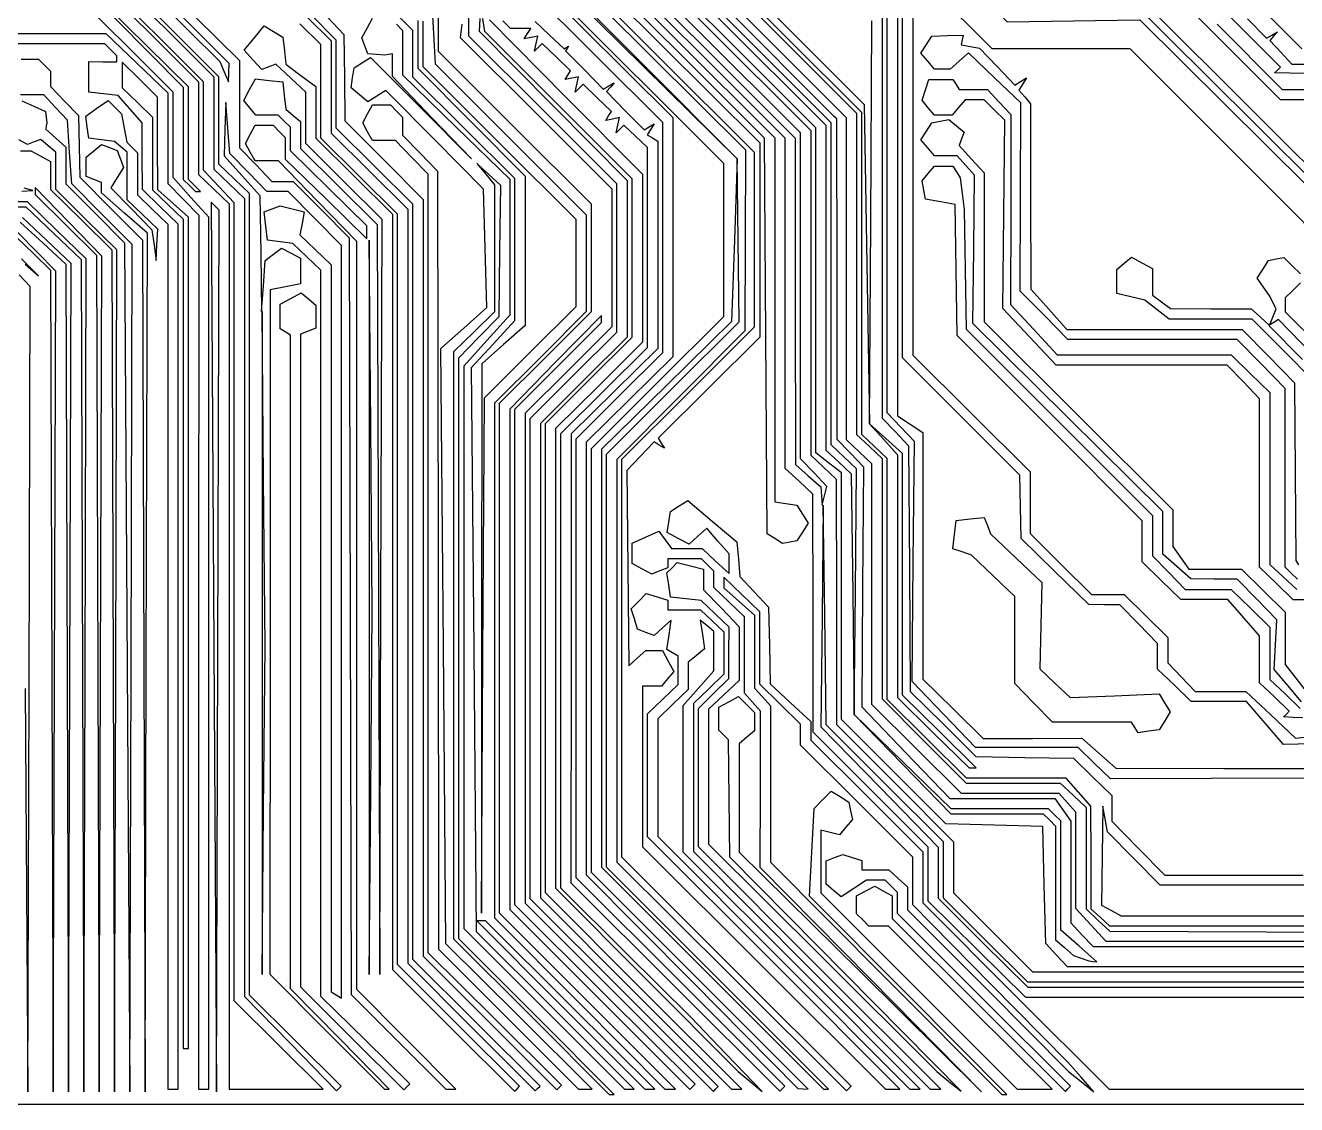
# Model space of a CAD drawing. Extents: x 13 to 278, y 25 to 201.
# Drawn here: x 144.7 to 210.7, y 24.6 to 80.6 of the extents above; entities that cross this region are included whole.
import ezdxf

# ---------------------------------------------------------------- set-up
doc = ezdxf.new("R2010")
doc.units = 0
doc.layers.add('Layer_1', color=7, linetype='CONTINUOUS')

msp = doc.modelspace()

# ---------------------------------------------------------------- linework, layer by layer
at = {"layer": 'Layer_1', "color": 7}
for points in [[(12.949534, 112.88561), (12.949534, 201.124155), (145.2412, 201.124155), (277.53287, 201.124155), (277.53287, 112.88561), (277.53287, 24.64707), (145.2412, 24.64707), (12.949534, 24.64707)], [(153.4962, 72.32498), (153.1787, 72.64248), (153.1787, 75.03944), (153.1787, 77.4364), (147.82089, 82.72559), (142.46307, 88.01477), (147.6886, 82.72069), (152.91412, 77.4266), (152.91412, 75.03454), (152.91412, 72.64248), (153.23162, 72.32498), (153.54912, 72.00748), (153.68141, 72.00748), (153.8137, 72.00748)], [(153.1787, 49.11898), (153.1787, 70.68048), (152.38495, 71.38772), (151.5912, 72.09495), (151.5832, 74.49861), (151.5752, 76.90227), (150.65755, 77.81558), (149.73991, 78.72888), (149.73991, 78.06352), (149.73991, 77.39815), (150.53366, 76.63769), (151.32741, 75.87723), (151.32741, 73.99186), (151.32741, 72.10648), (152.12116, 71.34602), (152.91491, 70.58556), (152.91491, 49.07152), (152.91491, 27.55748), (153.0472, 27.55748), (153.1795, 27.55748), (153.1795, 49.11898)], [(161.03343, 28.04958), (158.47037, 30.65835), (158.47037, 47.61313), (158.47037, 64.56791), (158.20578, 64.73143), (157.9412, 64.89495), (157.9412, 65.53148), (157.9412, 66.16802), (158.48728, 66.46027), (159.03336, 66.75253), (159.41332, 66.43719), (159.79328, 66.12184), (159.79328, 65.52109), (159.79328, 64.92034), (159.39641, 64.76804), (158.99953, 64.61575), (158.99953, 47.6833), (158.99953, 30.75086), (161.67575, 28.08212), (164.35197, 25.41338), (164.50703, 25.56844), (164.66209, 25.7235), (162.35998, 27.98455), (160.05787, 30.24561), (160.05787, 49.09267), (160.05787, 67.93972), (159.33026, 68.62818), (158.60266, 69.31665), (157.9412, 69.40525), (157.27974, 69.49385), (157.19584, 70.22296), (157.11194, 70.95207), (157.52713, 71.11139), (157.94231, 71.27071), (158.56725, 71.11386), (159.19219, 70.95701), (159.0779, 70.35772), (158.96361, 69.75843), (159.77529, 68.98133), (160.58696, 68.20422), (160.58696, 49.35163), (160.58696, 30.49904), (160.85155, 30.33552), (161.11613, 30.172), (161.11613, 49.69231), (161.11613, 69.21263), (159.73611, 70.61001), (158.35608, 72.00739), (157.80543, 72.00739), (157.25477, 72.00739), (156.2901, 72.99958), (155.32542, 73.99177), (155.22572, 75.31468), (155.12602, 76.6376), (155.07832, 75.2493), (155.03062, 73.861), (155.95667, 72.83598), (156.88271, 71.81096), (156.93041, 68.80032), (156.97811, 65.78968), (157.07421, 67.1126), (157.17031, 68.43552), (157.59224, 68.75599), (158.01417, 69.07647), (158.50679, 68.81283), (158.9994, 68.54919), (158.9994, 67.89043), (158.9994, 67.23166), (158.21233, 67.07425), (157.42526, 66.91683), (157.41526, 49.16248), (157.40526, 31.40812), (160.38049, 28.42442), (163.35573, 25.44073), (163.47571, 25.44073), (163.5957, 25.44073), (161.03263, 28.0495)], [(171.23331, 29.21423), (167.20162, 33.25223), (167.20162, 48.32036), (167.20162, 63.38849), (168.24724, 64.45684), (169.29286, 65.52519), (169.33526, 68.92774), (169.37766, 72.3303), (168.76249, 72.89649), (168.14732, 73.46269), (168.60052, 72.91269), (169.05372, 72.36269), (169.05372, 69.06378), (169.05372, 65.76488), (167.99539, 64.73144), (166.93705, 63.698), (166.93705, 48.47512), (166.93705, 33.25223), (170.96875, 29.21423), (175.00044, 25.17623), (175.13273, 25.17623), (175.26503, 25.17623)], [(180.62697, 31.1977), (174.87453, 36.95459), (174.87453, 47.67183), (174.87453, 58.38907), (178.31412, 61.82101), (181.7537, 65.25296), (181.7004, 69.49011), (181.6471, 73.72726), (181.50192, 69.49393), (181.35676, 65.2606), (177.98222, 61.9533), (174.60767, 58.64601), (174.60867, 47.8003), (174.60967, 36.95459), (180.3621, 31.1977), (186.11453, 25.44081), (186.24683, 25.44081), (186.37912, 25.44081), (180.62669, 31.1977)], [(146.96255, 70.4376), (145.2412, 72.2206), (145.2412, 72.03961), (145.2412, 71.85861), (146.8287, 70.28768), (148.4162, 68.71675), (148.4808, 47.01263), (148.5454, 25.30851), (148.6147, 46.98155), (148.684, 68.65459)], [(154.56924, 71.25197), (154.36933, 71.45194), (154.50158, 48.38023), (154.63384, 25.30851), (154.70154, 48.18026), (154.76924, 71.05201)], [(162.63747, 59.88333), (162.56457, 69.49394), (162.56452, 50.44394), (162.56448, 31.39394), (162.63738, 40.83333), (162.71028, 50.27272)], [(157.0812, 57.10546), (157.0077, 65.78977), (157.00765, 48.59186), (157.0076, 31.39394), (157.0812, 39.90755), (157.1548, 48.42115)], [(174.7864, 30.35485), (170.11203, 35.00418), (170.11203, 47.85886), (170.11203, 60.71354), (172.36099, 62.9625), (174.60995, 65.21146), (174.60995, 65.39883), (174.60995, 65.58619), (172.2287, 63.15799), (169.84745, 60.72979), (169.84745, 47.74841), (169.84745, 34.76702), (174.51866, 30.10082), (179.18988, 25.43462), (179.32533, 25.57007), (179.46078, 25.70552)], [(192.12941, 43.99606), (190.22037, 45.88255), (190.22037, 52.14864), (190.22037, 58.41473), (189.36047, 59.19183), (188.50058, 59.96894), (189.22818, 59.16071), (189.95578, 58.35248), (189.95578, 52.05948), (189.95578, 45.76647), (191.81348, 43.93802), (193.67119, 42.10957), (193.85482, 42.10957), (194.03846, 42.10957)], [(202.26826, 44.21109), (202.09539, 44.49081), (200.04803, 44.49081), (198.00068, 44.49081), (197.02094, 45.49415), (196.0412, 46.49749), (196.0412, 48.74635), (196.0412, 50.99521), (194.91672, 52.07112), (193.79224, 53.14703), (193.3115, 53.31533), (192.83076, 53.48363), (192.91466, 54.21274), (192.99856, 54.94185), (193.72767, 55.02575), (194.45678, 55.10965), (194.62086, 54.68206), (194.78494, 54.25447), (196.11152, 52.989), (197.43809, 51.72354), (197.38889, 49.49136), (197.33969, 47.25918), (198.1231, 46.50862), (198.90651, 45.75807), (201.21492, 45.85207), (203.52334, 45.94607), (203.81584, 45.48305), (204.10835, 45.02003), (203.8181, 44.55701), (203.52784, 44.09399), (202.98452, 44.01269), (202.44119, 43.93139)], [(190.50813, 30.31912), (185.38978, 35.46201), (185.5092, 37.73723), (185.62862, 40.01246), (186.07737, 40.46121), (186.52613, 40.90997), (186.98419, 40.62151), (187.44224, 40.33306), (187.53024, 39.88568), (187.61824, 39.43831), (187.28415, 39.03575), (186.95005, 38.63319), (186.46855, 38.75911), (185.98704, 38.88502), (185.98704, 37.25863), (185.98704, 35.63224), (191.07773, 30.53653), (196.16842, 25.44082), (197.07535, 25.44082), (197.98229, 25.44082), (193.73336, 29.67415), (189.48444, 33.90748), (188.97929, 33.90748), (188.47413, 33.90748), (188.15663, 34.22498), (187.83913, 34.54248), (187.83913, 35.00942), (187.83913, 35.47636), (188.30898, 35.72782), (188.77884, 35.97928), (189.23502, 35.72398), (189.69121, 35.46869), (189.69121, 34.8836), (189.69121, 34.29852), (194.17956, 29.816), (198.6679, 25.33348), (198.80019, 25.46577), (198.93249, 25.59806), (194.44414, 30.08058), (189.95579, 34.5631), (189.95579, 35.10842), (189.95579, 35.65373), (189.63829, 35.97123), (189.32079, 36.28873), (188.83524, 36.28873), (188.34968, 36.28873), (187.6962, 35.86056), (187.04273, 35.43239), (186.64718, 35.76066), (186.25163, 36.08894), (186.25163, 36.6897), (186.25163, 37.29045), (186.68578, 37.45705), (187.11992, 37.62365), (187.61182, 37.46753), (188.10371, 37.3114), (188.10371, 37.06465), (188.10371, 36.8179), (188.81048, 36.8179), (189.51725, 36.8179), (190.00111, 36.38002), (190.48496, 35.94213), (190.48496, 35.34553), (190.48496, 34.74893), (194.65814, 30.55789), (198.83131, 26.36686), (199.48678, 25.83958), (200.14225, 25.31231), (199.48079, 26.07143), (198.81934, 26.83056), (194.78444, 30.91589), (190.74954, 35.00122), (190.74954, 36.24137), (190.74954, 37.48152), (187.84278, 40.39086), (184.93601, 43.30019), (184.93201, 43.84181), (184.92801, 44.38342), (183.86968, 45.41686), (182.81134, 46.45029), (182.81134, 48.32907), (182.81134, 50.20784), (181.8853, 51.1054), (180.95926, 52.00295), (180.95926, 51.7302), (180.95926, 51.45745), (181.75301, 50.75022), (182.54676, 50.04298), (182.54676, 48.14763), (182.54676, 46.25227), (182.96254, 45.79285), (183.37832, 45.33342), (183.37632, 41.2741), (183.37432, 37.21477), (189.37473, 31.1955), (195.37514, 25.17623), (195.50066, 25.17623), (195.62619, 25.17623), (190.50784, 30.31912)], [(184.99274, 31.59444), (178.84328, 37.74807), (178.84328, 41.54753), (178.84328, 45.34699), (179.63703, 46.25102), (180.43078, 47.15505), (180.43078, 48.17178), (180.43078, 49.18851), (180.08067, 49.47908), (179.73056, 49.76964), (179.83862, 49.0334), (179.94668, 48.29716), (179.52727, 47.94909), (179.10787, 47.60101), (179.10787, 46.88916), (179.10787, 46.17731), (178.31412, 45.41685), (177.52037, 44.65639), (177.52037, 41.60919), (177.52037, 38.562), (184.06177, 32.0014), (190.60318, 25.44081), (190.87268, 25.44081), (191.14219, 25.44081)], [(199.3577, 32.87656), (198.42245, 33.69772), (198.42245, 36.52781), (198.42245, 39.3579), (198.10495, 39.6754), (197.78745, 39.9929), (195.26565, 39.9929), (192.74385, 39.9929), (190.22534, 42.44029), (187.70683, 44.88769), (190.21514, 42.308), (192.72346, 39.72832), (195.12316, 39.72832), (197.52287, 39.72832), (197.84037, 39.41082), (198.15787, 39.09332), (198.15787, 36.14453), (198.15787, 33.19575), (198.62089, 32.79239), (199.08391, 32.38903), (199.48078, 32.2431), (199.87766, 32.09717), (200.0853, 32.07627), (200.29295, 32.05537), (199.3577, 32.87653)], [(172.98129, 29.80643), (168.58627, 34.17206), (168.35997, 34.17206), (168.13367, 34.17206), (172.49328, 29.80643), (176.8529, 25.44081), (177.11461, 25.44081), (177.37632, 25.44081)]]:
    msp.add_lwpolyline(points, close=True, dxfattribs=at)
for points in [[(210.9263, 79.4158), (208.11394, 82.2521), (205.30159, 85.08839), (205.30159, 89.46613), (205.30159, 93.84387), (202.19273, 96.91305), (199.08388, 99.98224), (198.62086, 100.14176), (198.15784, 100.30128), (198.15784, 100.78583), (198.15784, 101.27039), (198.47534, 101.58789), (198.79284, 101.90539), (199.23768, 101.90539), (199.68253, 101.90539), (200.34246, 101.04549), (201.00238, 100.1856), (203.81008, 97.40747), (206.61778, 94.62935), (206.62078, 90.1262), (206.62378, 85.62306), (209.07615, 83.18089), (211.52852, 80.73872)], [(144.37459, 92.34556), (144.83078, 92.60085), (145.30063, 92.34939), (145.77049, 92.09794), (145.77049, 91.4614), (145.77049, 90.82487), (145.5059, 90.66135), (145.24132, 90.49783), (145.24132, 89.3862), (145.24132, 88.27458), (150.02587, 83.51484), (154.81041, 78.7551), (155.03618, 78.22593), (155.26195, 77.69676), (155.27875, 78.17393), (155.29555, 78.65111), (150.79764, 83.16683), (146.29972, 87.68255), (146.29972, 89.71217), (146.29972, 91.74179), (145.1091, 92.9103), (143.91847, 94.07882)], [(214.03287, 67.40342), (208.03077, 73.40934), (202.02868, 79.41526), (198.45218, 79.41526), (194.87569, 79.41526), (188.7013, 85.56683), (182.52691, 91.71839), (181.57748, 91.71839), (180.62804, 91.71839), (180.34632, 92.15923), (180.0646, 92.60007), (180.42076, 93.02923), (180.77692, 93.45837), (181.99292, 93.28716), (183.20891, 93.11595), (189.42662, 86.96317), (195.64433, 80.81039), (199.08391, 80.86329), (202.52349, 80.91619), (209.08536, 74.41101), (215.64723, 67.90583)], [(141.93103, 89.46943), (147.8195, 83.58532), (153.70798, 77.70121), (153.70798, 75.30111), (153.70798, 72.90101), (154.50173, 72.14055), (155.29548, 71.38009), (155.29548, 48.41084), (155.29548, 25.4416), (157.73104, 25.4416), (160.16661, 25.4416), (157.86333, 27.73454), (155.56006, 30.02748), (155.56006, 50.7253), (155.56006, 71.42313), (154.76631, 72.27284), (153.97256, 73.12256), (153.97256, 75.4121), (153.97256, 77.70164), (148.54861, 83.12076), (143.12465, 88.53988)], [(141.35519, 80.21034), (145.12365, 80.21034), (148.8921, 80.21034), (150.5066, 78.6693), (152.12109, 77.12825), (152.12109, 74.77929), (152.12109, 72.43033), (152.92067, 71.60538), (153.72025, 70.78042), (153.71125, 48.11101), (153.70225, 25.4416), (153.9697, 25.4416), (154.23715, 25.4416), (154.23715, 48.06271), (154.23715, 70.68382), (153.31111, 71.70884), (152.38507, 72.73385), (152.38507, 74.953), (152.38507, 77.17215), (146.56423, 82.98847), (140.7434, 88.80479)], [(143.65382, 88.80442), (149.07778, 83.3853), (154.50174, 77.96619), (154.50174, 75.56587), (154.50174, 73.16556), (155.29549, 72.4051), (156.08924, 71.64464), (156.08924, 50.95303), (156.08924, 30.26143), (158.4781, 27.81501), (160.86697, 25.36859), (160.98336, 25.48498), (161.09975, 25.60137), (158.72679, 27.96334), (156.35382, 30.32531), (156.35382, 51.11727), (156.35382, 71.90922), (155.56007, 72.66968), (154.76632, 73.43014), (154.76632, 75.69835), (154.76632, 77.96657), (149.73924, 82.98843), (144.71215, 88.01029)], [(217.14694, 33.90748), (200.97766, 33.90748), (200.49381, 34.34536), (200.00995, 34.78325), (200.00195, 37.45422), (199.99395, 40.12519), (199.35354, 40.85279), (198.71314, 41.5804), (196.12661, 41.5804), (193.54009, 41.5804), (191.48371, 43.62471), (189.42734, 45.66903), (189.42734, 51.91297), (189.42734, 58.15691), (188.76588, 58.77832), (188.10442, 59.39972), (188.10442, 67.75524), (188.10442, 76.11075), (176.39661, 87.78945)], [(176.47517, 88.31422), (188.236, 76.51817), (188.37397, 68.2436), (188.51194, 59.96903), (188.57184, 70.42007), (188.63174, 80.87111)], [(175.4464, 87.16999), (186.6455, 75.94334), (186.7189, 75.86234), (186.7923, 75.78134), (186.8049, 67.47627), (186.8176, 59.1712), (187.50278, 58.44971), (188.18796, 57.72822), (188.15076, 51.50148), (188.11356, 45.27473), (190.39562, 42.8964), (192.67767, 40.51808), (195.40124, 40.51808), (198.12481, 40.51808), (198.53669, 39.93004), (198.94856, 39.342), (198.94856, 36.70595), (198.94856, 34.06989), (199.52385, 33.45753), (200.09914, 32.84516), (216.47857, 32.84516)], [(216.88626, 33.11372), (200.77387, 33.11372), (199.99504, 33.96644), (199.2162, 34.81915), (199.2162, 37.31904), (199.2162, 39.81893), (198.77832, 40.30278), (198.34044, 40.78664), (195.80699, 40.78664), (193.27355, 40.78664), (190.95321, 43.09623), (188.63287, 45.40581), (188.63287, 51.64906), (188.63287, 57.89231), (187.97141, 58.51372), (187.30995, 59.13513), (187.30995, 67.4884), (187.30995, 75.84168), (175.86786, 87.28603)], [(176.22857, 87.6713), (187.83984, 76.08292), (187.83984, 67.74138), (187.83984, 59.39983), (188.5013, 58.77842), (189.16275, 58.15701), (189.16275, 51.92481), (189.16275, 45.6926), (191.33972, 43.50426), (193.5167, 41.31592), (195.9563, 41.31592), (198.39591, 41.31592), (199.071, 40.69027), (199.74609, 40.06462), (199.74609, 37.4291), (199.74609, 34.79358), (200.35627, 34.22035), (200.96645, 33.64711), (217.22346, 33.57681)], [(175.14718, 86.5332), (186.24861, 75.44525), (186.24861, 67.02422), (186.24861, 58.60319), (186.90538, 57.98619), (187.56215, 57.36919), (187.63805, 51.12705), (187.71395, 44.88491), (187.77505, 51.25494), (187.83615, 57.62496), (187.17469, 58.24637), (186.51323, 58.86778), (186.51323, 67.22102), (186.51323, 75.57427), (175.33575, 86.75407)], [(174.00602, 85.43453), (184.64444, 74.78505), (184.65444, 66.31839), (184.66444, 57.85172), (185.32591, 57.2691), (185.98739, 56.68648), (186.01809, 56.21076), (186.04879, 55.73505), (186.17483, 56.22423), (186.30087, 56.71342), (185.61497, 57.42934), (185.6146, 57.42989), (184.9287, 58.14581), (184.9287, 66.59923), (184.9287, 75.05264), (174.22904, 85.74986)], [(174.4746, 86.16416), (185.45787, 75.18542), (185.45787, 66.76341), (185.45787, 58.34139), (186.11933, 57.71998), (186.78078, 57.09857), (186.79078, 50.72855), (186.80078, 44.35852), (189.83378, 41.32124), (192.86678, 38.28397), (192.86678, 36.96147), (192.86678, 35.63898), (194.91109, 33.58261), (196.9554, 31.52623), (213.3395, 31.52623)], [(215.35, 31.79081), (198.77928, 31.79081), (198.21321, 32.39336), (197.64713, 32.99592), (197.57173, 36.03138), (197.49633, 39.06685), (194.98279, 39.14195), (192.46925, 39.21705), (189.75974, 41.92008), (187.05024, 44.62312), (187.04824, 51.02006), (187.04624, 57.417), (186.38478, 57.9373), (185.72332, 58.45761), (185.72332, 66.88502), (185.72332, 75.31242), (174.80958, 86.22766)], [(212.92665, 30.20458), (196.60849, 30.20482), (194.07508, 32.70549), (191.54167, 35.20616), (191.54167, 36.60395), (191.54167, 38.00174), (188.56511, 40.98677), (185.58855, 43.9718), (185.57825, 50.14602), (185.56795, 56.32025), (184.8506, 56.98506), (184.13327, 57.64987), (184.13327, 66.21725), (184.13327, 74.78462), (173.74963, 85.17076)], [(172.69153, 84.61796), (182.81184, 74.53182), (182.81184, 69.49515), (182.81184, 64.45848), (180.17975, 61.83626), (177.54765, 59.21404), (177.70709, 58.95607), (177.86652, 58.6981), (177.60154, 58.86187), (177.33657, 59.02563), (176.62541, 58.28334), (175.91425, 57.54105), (175.97195, 52.47478), (176.02965, 47.40852), (176.46502, 47.80253), (176.9004, 48.19653), (177.33328, 48.19653), (177.76615, 48.19653), (178.05841, 47.65045), (178.35066, 47.10437), (178.03532, 46.72441), (177.71998, 46.34445), (177.22321, 46.34445), (176.72644, 46.34445), (176.72944, 42.17726), (176.73244, 38.01007), (183.03663, 31.72622), (189.34081, 25.44237), (189.71222, 25.44237), (190.08362, 25.44237), (183.53718, 31.99275), (176.99073, 38.54313), (176.99073, 41.73283), (176.99073, 44.92253), (177.78448, 45.68299), (178.57823, 46.44345), (178.57823, 47.17208), (178.57823, 47.90072), (178.28822, 48.07996), (177.9982, 48.2592), (178.11002, 49.02108), (178.22184, 49.78296), (177.77684, 49.38024), (177.33184, 48.97752), (176.90677, 49.14064), (176.48171, 49.30375), (176.31215, 49.83798), (176.14259, 50.3722), (176.53716, 50.76677), (176.93173, 51.16134), (177.49039, 50.98402), (178.04906, 50.8067), (178.04906, 50.55995), (178.04906, 50.3132), (178.89191, 50.3132), (179.73475, 50.3132), (180.34712, 49.73791), (180.95948, 49.16262), (180.95948, 48.06762), (180.95948, 46.97262), (180.16573, 46.21216), (179.37198, 45.4517), (179.37198, 41.61115), (179.37198, 37.7706), (185.51644, 31.60648), (191.6609, 25.44237), (191.93052, 25.44237), (192.20014, 25.44237), (185.91835, 31.72825), (179.63656, 38.01412), (179.63656, 41.60602), (179.63656, 45.19792), (180.42296, 45.96962), (181.20936, 46.74132), (181.21636, 48.08089), (181.22336, 49.42045), (180.49576, 50.11093), (179.76816, 50.80141), (178.97441, 50.88801), (178.18066, 50.97461), (178.09216, 51.60044), (178.00366, 52.22626), (178.27128, 52.49388), (178.53889, 52.76149), (179.21972, 52.59061), (179.90055, 52.41973), (179.90055, 51.88249), (179.90055, 51.34525), (180.82659, 50.39174), (181.75263, 49.43822), (181.75263, 48.04603), (181.75263, 46.65384), (180.95888, 45.90466), (180.16513, 45.15549), (180.16513, 41.65452), (180.16513, 38.15355), (186.078, 32.26095), (191.99087, 26.36836), (192.62644, 25.85147), (193.262, 25.33457), (187.26455, 31.40772), (181.26709, 37.48086), (181.23189, 40.52357), (181.19669, 43.56627), (180.94552, 43.81763), (180.69435, 44.06898), (180.69435, 44.66822), (180.69435, 45.26745), (181.20514, 45.54081), (181.71593, 45.81418), (182.13118, 45.39893), (182.54643, 44.98368), (182.54643, 44.50581), (182.54643, 44.02794), (182.14956, 43.69857), (181.75268, 43.36919), (181.75268, 40.5552), (181.75268, 37.74122), (188.03648, 31.52562), (194.32029, 25.31002), (188.58033, 31.13086), (182.84037, 36.95169), (182.84737, 41.00762), (182.85437, 45.06354), (182.43552, 45.52637), (182.01667, 45.98919), (182.01667, 47.96938), (182.01667, 49.94956), (181.22292, 50.71002), (180.42917, 51.47048), (180.42917, 51.89723), (180.42917, 52.32398), (180.11167, 52.64148), (179.79417, 52.95898), (178.92105, 52.95898), (178.04792, 52.95898), (178.04792, 52.72271), (178.04792, 52.48643), (177.63188, 52.32678), (177.21584, 52.16713), (176.70584, 52.44007), (176.19584, 52.71302), (176.19584, 53.23855), (176.19584, 53.76408), (176.88628, 54.07866), (177.57672, 54.39325), (177.90764, 53.9407), (178.23855, 53.48815), (179.03064, 53.48815), (179.82273, 53.48815), (180.52283, 52.83932), (181.22292, 52.1905), (181.22292, 52.70502), (181.22292, 53.21954), (180.6471, 53.8818), (180.07128, 54.54405), (179.61078, 54.1273), (179.15027, 53.71055), (178.58304, 54.01413), (178.01581, 54.3177), (178.09801, 54.86809), (178.18021, 55.41848), (178.6287, 55.69957), (179.07719, 55.98065), (180.34849, 54.90576), (181.6198, 53.83087), (181.7044, 52.93191), (181.789, 52.03294), (182.53241, 51.23919), (183.27582, 50.44544), (183.31712, 48.46107), (183.35842, 46.47669), (184.40734, 45.49512), (185.45627, 44.51355), (185.45627, 44.0354), (185.45627, 43.55725), (188.36668, 40.65586), (191.2771, 37.75447), (191.2771, 36.42965), (191.2771, 35.10483), (196.10306, 30.27357), (200.92903, 25.44232), (216.0791, 25.44232)], [(173.3515, 85.02828), (183.6041, 74.78965), (183.6041, 65.34793), (183.6041, 55.9062), (184.17239, 55.8216), (184.74069, 55.7371), (185.03094, 55.27408), (185.32119, 54.81106), (185.0296, 54.34803), (184.73801, 53.88501), (184.3695, 53.81921), (184.00098, 53.75341), (183.6041, 54.00784), (183.20723, 54.26228), (183.13703, 64.52155), (183.06683, 74.78081), (172.97936, 84.86898)], [(172.25273, 83.93718), (182.06894, 74.16958), (182.05104, 69.47711), (182.03314, 64.78465), (178.72024, 61.45148), (175.40734, 58.11832), (175.40655, 47.66728), (175.40576, 37.21623), (181.35989, 31.28722), (187.31402, 25.35821), (187.43432, 25.47851), (187.55462, 25.59881), (181.61129, 31.53761), (175.66809, 37.47641), (175.66809, 47.80118), (175.66809, 58.12595), (179.10768, 61.5579), (182.54726, 64.98985), (182.54726, 69.51094), (182.54726, 74.03204), (172.495, 84.06685)], [(211.98406, 76.76997), (209.82356, 76.76997), (206.23966, 80.35387), (202.65575, 83.93777)], [(151.32686, 83.26851), (155.82478, 78.80722), (155.82478, 76.5448), (155.82478, 74.28237), (156.67043, 73.40988), (157.51609, 72.53739), (158.06854, 72.53739), (158.62098, 72.53739), (160.06715, 71.07303), (161.51332, 69.60868), (161.56982, 49.98716), (161.62632, 30.36564), (164.07813, 27.9036), (166.52994, 25.44156), (166.79478, 25.44156), (167.05963, 25.44156), (164.4849, 28.02598), (161.91018, 30.6104), (161.91018, 50.01678), (161.91018, 69.42316), (159.87992, 71.50944), (157.84966, 73.59572), (157.24724, 73.59572), (156.64481, 73.59572), (156.38951, 74.05191), (156.13421, 74.5081), (156.38567, 74.97795), (156.63713, 75.4478), (157.10407, 75.4478), (157.57101, 75.4478), (157.88851, 75.1303), (158.20601, 74.8128), (158.20601, 74.25319), (158.20601, 73.69358), (160.32268, 71.62768), (162.43935, 69.56179), (162.43935, 69.89922), (162.43935, 70.23665), (160.45497, 72.18278), (158.47059, 74.1289), (158.47059, 74.73544), (158.47059, 75.34197), (158.15309, 75.65947), (157.83559, 75.97697), (157.25945, 75.97697), (156.68331, 75.97697), (156.36796, 76.35693), (156.05262, 76.7369), (156.35336, 77.29883), (156.6541, 77.86077), (157.36391, 77.77877), (158.07372, 77.69677), (158.15562, 76.98853), (158.23752, 76.28029), (158.61869, 75.96395), (158.99986, 75.6476), (158.99986, 74.94578), (158.99986, 74.24394), (160.98255, 72.27449), (162.96523, 70.30504), (163.03483, 50.84987), (163.10443, 31.39469), (163.16883, 50.98048), (163.23323, 70.56627), (161.24885, 72.5374), (159.26448, 74.50853), (159.26448, 75.83893), (159.26448, 77.16932), (158.49388, 77.89665), (157.72327, 78.62397), (157.3527, 78.48177), (156.98213, 78.33957), (156.52897, 78.84031), (156.0758, 79.34105), (156.59523, 79.97412), (157.11466, 80.60719), (157.59425, 80.31592), (158.07385, 80.02465), (158.15805, 79.31827), (158.24225, 78.61189), (159.01789, 78.03843), (159.79354, 77.46497), (159.79354, 76.11904), (159.79354, 74.77311), (161.77792, 72.80198), (163.76229, 70.83085), (163.76229, 51.24093), (163.76229, 31.651), (166.92833, 28.49322), (170.09436, 25.33544), (170.22665, 25.46773), (170.35894, 25.60002), (167.19291, 28.7578), (164.02688, 31.91559), (164.02688, 51.37322), (164.02688, 70.83085), (162.0425, 72.80198), (160.05813, 74.77311), (160.05813, 77.20676), (160.05813, 79.64042), (158.95769, 80.71911)], [(173.18092, 82.06174), (181.62141, 73.72746), (171.98542, 83.43085)], [(171.17066, 80.83914), (171.91661, 80.12447), (172.66256, 79.40981), (172.7765, 79.47971), (172.89045, 79.54961), (172.81895, 79.43398), (172.74745, 79.31836), (173.72186, 78.32046), (174.69628, 77.32257), (174.98402, 77.48632), (175.27175, 77.65007), (175.06793, 77.42588), (174.86411, 77.20169), (175.83853, 76.2038), (176.81295, 75.2059), (177.07542, 75.36812), (177.33789, 75.53033), (177.1604, 75.24315), (176.98291, 74.95597), (177.25181, 74.78978), (177.52071, 74.62359), (177.52071, 69.24616), (177.52071, 63.86873), (175.2755, 61.655), (173.03029, 59.44128), (173.02629, 47.79719), (173.02229, 36.1531), (178.43643, 30.7438), (183.85057, 25.33449), (183.98286, 25.46678), (184.11515, 25.59907), (178.70108, 31.00837), (173.28694, 36.41767), (173.28694, 47.80302), (173.28694, 59.18836), (175.5359, 61.42564), (177.78486, 63.66291), (177.78486, 69.62375), (177.78486, 75.58459), (170.81519, 82.55054)], [(171.16575, 82.95487), (178.31317, 75.84468), (178.3137, 69.64179), (178.31423, 63.43891), (176.06527, 61.22509), (173.81631, 59.01128), (173.81631, 47.79181), (173.81631, 36.57233), (179.30642, 31.02591), (184.79652, 25.47948), (185.0588, 25.46048), (185.32107, 25.44148), (179.70098, 31.06613), (179.70087, 31.06546), (174.08078, 36.69011), (174.08078, 47.6873), (174.08078, 58.6845), (177.52002, 62.10484), (180.95924, 65.52518), (180.95951, 69.49249), (180.95995, 73.4598), (172.03172, 82.39093)], [(202.12567, 82.4491), (209.13713, 75.46128), (216.14859, 68.47345)], [(163.97401, 80.68645), (164.29151, 80.36895), (164.29151, 79.21266), (164.29151, 78.05637), (167.06964, 75.35787), (169.84776, 72.65936), (169.84776, 69.13147), (169.84776, 65.60358), (168.65714, 64.27932), (167.46651, 62.95506), (167.46651, 48.36845), (167.46651, 33.78185), (171.6306, 29.61165), (175.79468, 25.44146), (176.04623, 25.44146), (176.29777, 25.44146), (172.21287, 29.52434), (168.12797, 33.60723), (167.99568, 48.24361), (167.86339, 62.88), (168.98786, 64.09806), (170.11234, 65.31612), (170.11234, 68.99782), (170.11234, 72.67951), (167.46651, 75.31541), (164.82068, 77.95132), (164.82068, 79.15519), (164.82068, 80.35906), (163.29165, 81.87213)], [(190.75021, 81.94762), (190.75021, 72.73868), (190.75021, 63.52973), (193.79292, 60.50391), (196.83563, 57.47809), (196.83563, 55.87442), (196.83563, 54.27076), (198.42808, 52.68817), (200.02052, 51.10559), (200.86546, 51.10559), (201.71039, 51.10559), (202.84489, 49.99217), (203.97938, 48.87874), (203.97938, 48.22071), (203.97938, 47.56267), (204.69034, 46.82059), (205.4013, 46.07851), (206.71342, 46.07851), (208.02555, 46.07851), (209.31683, 44.87066), (210.60812, 43.66281), (211.94096, 43.81122)], [(215.34776, 68.70524), (208.47261, 75.55227), (201.59745, 82.39931)], [(159.32163, 81.08014), (160.58749, 79.83331), (160.58749, 77.43549), (160.58749, 75.03767), (162.57187, 73.06654), (164.55624, 71.09541), (164.55624, 51.53805), (164.55624, 31.98068), (167.86552, 28.669), (171.1748, 25.35732), (171.29605, 25.47858), (171.41731, 25.59984), (168.11907, 28.89016), (164.82083, 32.18048), (164.82083, 51.77024), (164.82083, 71.36), (162.83645, 73.33113), (160.85208, 75.30226), (160.85208, 77.58619), (160.85208, 79.87012), (159.49136, 81.23083)], [(159.84494, 81.63594), (161.24898, 80.15125), (161.27598, 77.91081), (161.30298, 75.67038), (163.32646, 73.63496), (165.34994, 71.59954), (165.34994, 51.97506), (165.34994, 32.35058), (168.81907, 28.88145), (172.28818, 25.41234), (172.40891, 25.53307), (172.52964, 25.65379), (169.07209, 29.08797), (165.61453, 32.52214), (165.61453, 52.71555), (165.61453, 72.90897), (164.76887, 73.78146), (163.92322, 74.65395), (163.32681, 74.65395), (162.7304, 74.65395), (162.47511, 75.11014), (162.21981, 75.56633), (162.47127, 76.03619), (162.72273, 76.50604), (163.18967, 76.50604), (163.65661, 76.50604), (163.97411, 76.18854), (164.29161, 75.87104), (164.29161, 75.3996), (164.29161, 74.92816), (165.19836, 73.99446), (166.10511, 73.06076), (166.12901, 52.88913), (166.15301, 32.7175), (169.78283, 29.07948), (173.41264, 25.44146), (173.76548, 25.44146), (174.11832, 25.44146), (170.32946, 29.21177), (166.54058, 32.98208), (166.40829, 48.42191), (166.276, 63.86174), (167.46474, 64.92554), (168.65348, 65.98933), (168.57408, 69.06487), (168.49468, 72.14041), (165.95714, 74.69793), (163.4196, 77.25544), (162.95102, 76.9628), (162.48243, 76.67017), (162.0513, 77.02797), (161.62017, 77.38577), (161.69907, 77.91107), (161.77797, 78.43637), (162.20332, 78.70286), (162.62867, 78.96935), (165.24602, 76.33451), (167.86339, 73.69967), (165.81286, 75.83599), (163.76234, 77.9723), (163.76234, 78.56209), (163.76234, 79.15187), (163.56391, 79.12057), (163.36547, 79.08927), (162.93076, 79.12057), (162.49604, 79.15187), (162.33639, 79.56791), (162.17674, 79.98395), (162.44968, 80.49395), (162.72263, 81.00395)], [(165.84321, 81.13625), (165.91441, 79.88284), (165.98561, 78.62942), (169.90134, 74.7137), (173.81706, 70.79798), (173.81706, 68.28868), (173.81706, 65.77938), (171.43581, 63.40916), (169.05456, 61.03895), (169.05456, 47.68959), (169.05456, 34.34024), (173.47616, 29.89085), (177.89777, 25.44146), (178.16968, 25.44146), (178.4416, 25.44146), (173.88037, 30.00828), (169.31914, 34.5751), (169.31914, 47.80702), (169.31914, 61.03895), (171.70039, 63.40916), (174.08164, 65.77938), (174.08164, 68.56633), (174.08164, 71.35328), (170.11289, 75.31541), (166.14414, 79.27755), (166.14414, 80.21352), (166.14414, 81.14949)], [(189.16203, 81.16047), (189.16203, 70.71146), (189.16203, 60.26245), (189.85023, 59.54413), (190.53842, 58.82582), (190.57782, 52.45478), (190.61722, 46.08375), (192.32196, 44.39393), (194.02669, 42.70412), (196.55529, 42.65822), (199.08389, 42.61232), (200.07608, 41.64581), (201.06826, 40.6793), (201.06826, 40.01372), (201.06826, 39.34813), (202.44829, 37.95075), (203.82831, 36.55337), (207.41751, 36.55337), (211.00671, 36.55337)], [(211.44714, 41.58245), (206.22434, 41.56185), (201.00155, 41.54125), (200.16243, 42.35456), (199.3233, 43.16787), (196.66586, 43.16787), (194.00841, 43.16787), (192.3606, 44.8839), (190.71279, 46.59992), (190.77609, 52.82622), (190.83929, 59.05253), (190.13295, 59.78978), (189.42662, 60.52704), (189.42662, 70.95245), (189.42662, 81.37785)], [(189.95635, 81.60216), (189.95635, 70.99011), (189.95635, 60.37807), (190.61781, 59.94466), (191.27927, 59.51126), (191.27927, 53.11726), (191.27927, 46.72326), (192.83994, 45.17887), (194.40061, 43.63449), (196.95858, 43.64249), (199.51654, 43.65049), (200.39785, 42.8767), (201.27915, 42.1029), (206.88804, 42.0879), (212.49692, 42.0729)], [(211.50528, 43.36912), (209.9782, 43.32942), (209.02204, 44.4396), (208.06588, 45.54978), (206.63049, 45.54978), (205.19509, 45.54978), (204.3226, 46.39543), (203.4501, 47.24108), (203.4501, 47.90563), (203.4501, 48.57017), (202.47036, 49.57352), (201.49061, 50.57688), (200.68441, 50.57988), (199.87821, 50.58288), (198.12689, 52.29805), (196.37557, 54.01323), (196.33847, 55.65532), (196.30137, 57.29742), (193.26116, 60.34328), (190.22096, 63.38912), (190.22096, 72.55479), (190.22096, 81.72046)], [(211.91034, 78.11435), (209.51668, 78.16275), (209.66705, 78.31312), (209.81742, 78.46349), (206.87891, 81.41036)], [(165.08526, 80.88823), (165.08526, 79.64875), (165.08526, 78.40927), (167.86339, 75.61087), (170.64151, 72.81248), (170.64151, 68.94052), (170.64151, 65.06856), (169.51703, 64.07086), (168.39255, 63.07316), (168.38455, 48.82137), (168.37655, 34.56958), (168.45335, 47.93892), (168.53015, 61.30825), (170.90903, 63.67611), (173.28791, 66.04396), (173.28791, 68.30175), (173.28791, 70.55953), (169.31916, 74.52166), (165.35041, 78.4838), (165.35041, 79.67061), (165.35041, 80.85743)], [(167.36126, 80.69712), (167.28026, 79.99341), (171.21, 76.07022), (175.13975, 72.14703), (175.13975, 68.56601), (175.13975, 64.98498), (172.89079, 62.7477), (170.64183, 60.51043), (170.64183, 47.80191), (170.64183, 35.09338), (175.52693, 30.21363), (180.41203, 25.33388), (180.53747, 25.45932), (180.6629, 25.58474), (175.78465, 30.45648), (170.9064, 35.32822), (170.9064, 47.78703), (170.9064, 60.24585), (173.15536, 62.48312), (175.40432, 64.7204), (175.40432, 68.56612), (175.40432, 72.41184), (171.56786, 76.24145), (167.7314, 80.07107), (167.7294, 81.00053)], [(168.29964, 80.99526), (168.26004, 80.32576), (172.0965, 76.45864), (175.93296, 72.59153), (175.93296, 68.52335), (175.93296, 64.45516), (173.684, 62.21789), (171.43504, 59.98061), (171.43504, 47.67419), (171.43504, 35.36777), (176.39337, 30.40429), (181.35169, 25.44081), (181.61634, 25.44081), (181.88099, 25.44081), (176.79022, 30.53652), (171.69953, 35.63223), (171.69953, 47.80642), (171.69953, 59.98061), (173.94849, 62.21789), (176.19745, 64.45516), (176.19745, 68.56547), (176.19745, 72.67577), (172.37374, 76.49266), (168.55003, 80.30955), (168.44464, 80.98715)], [(168.78938, 80.9109), (172.75813, 76.91223), (176.72688, 72.91356), (176.72688, 68.55277), (176.72688, 64.19198), (174.47792, 61.95471), (172.22896, 59.71743), (172.22896, 47.79877), (172.22896, 35.88011), (176.95819, 31.12418), (181.68742, 26.36825), (182.316, 25.84882), (182.94459, 25.32939), (181.0925, 27.25278), (179.24042, 29.17616), (175.86698, 32.52164), (172.49355, 35.86711), (172.49355, 47.65998), (172.49355, 59.45285), (174.7425, 61.69012), (176.99146, 63.9274), (176.99146, 69.11264), (176.99146, 74.29788), (176.37652, 74.87559), (175.76158, 75.4533), (175.56072, 75.25244), (175.35986, 75.05158), (175.44806, 75.44846), (175.53626, 75.84533), (175.18587, 75.77263), (174.83547, 75.69993), (174.97802, 75.93058), (175.12057, 76.16123), (174.38403, 76.86688), (173.64749, 77.57253), (173.44535, 77.37039), (173.24321, 77.16825), (173.33141, 77.56512), (173.41961, 77.962), (173.06921, 77.8893), (172.71882, 77.8166), (172.86137, 78.04725), (173.00392, 78.2779), (172.26738, 78.98355), (171.53083, 79.6892), (171.32869, 79.48706), (171.12655, 79.28492), (171.21475, 79.68179), (171.30295, 80.07867), (170.95256, 80.00597), (170.60216, 79.93327), (170.76973, 80.20441), (170.9373, 80.47555), (170.41142, 80.47555), (169.88554, 80.47555), (169.49332, 80.86777)], [(206.54545, 80.69536), (209.90582, 77.29919), (212.04176, 77.29919)], [(208.1164, 80.9646), (209.09082, 79.96671), (209.37856, 80.13046), (209.66629, 80.29421), (209.46543, 80.07298), (209.26457, 79.85176), (209.84228, 79.23682), (210.41999, 78.62187), (212.42935, 78.62187)], [(210.69954, 51.89692), (210.38204, 52.21442), (210.06454, 52.53192), (210.06454, 57.16627), (210.06454, 61.80062), (208.81771, 63.06648), (207.57089, 64.33233), (203.18537, 64.33233), (198.79985, 64.33233), (197.56096, 65.59014), (196.32206, 66.84795), (196.33836, 71.7321), (196.35476, 76.61625), (194.99559, 77.9128), (193.63642, 79.20936), (193.16453, 78.7823), (192.69264, 78.35525), (192.28285, 78.35525), (191.87306, 78.35525), (191.52528, 78.7743), (191.1775, 79.19336), (191.45557, 79.6342), (191.73365, 80.07504), (192.55148, 80.10154), (193.36931, 80.12804), (193.31641, 79.87215), (193.26351, 79.61625), (193.74141, 79.53615), (194.21932, 79.45605), (195.12855, 78.49198), (196.03779, 77.52791), (196.34517, 77.71788), (196.65256, 77.90786), (196.45661, 77.5908), (196.26066, 77.27375), (196.55654, 76.91724), (196.85242, 76.56072), (196.86142, 71.75122), (196.87042, 66.94171), (197.81009, 65.90161), (198.74976, 64.86151), (203.29207, 64.86151), (207.83438, 64.86151), (209.19623, 63.47245), (210.55808, 62.08339), (210.58658, 57.4773), (210.61508, 52.87122), (210.75263, 52.64866)], [(144.51228, 78.88571), (144.95613, 78.88571), (145.39999, 78.88571), (145.71749, 78.56821), (146.03499, 78.25071), (146.03499, 77.85508), (146.03499, 77.45946), (146.75874, 76.70402), (147.48249, 75.94859), (147.51979, 74.34837), (147.55709, 72.74815), (149.17572, 71.115), (150.79435, 69.48186), (150.86355, 47.39472), (150.93275, 25.30758), (150.99735, 47.57624), (151.06195, 69.8449), (149.87132, 70.89293), (148.6807, 71.94096), (148.6807, 72.21003), (148.6807, 72.47909), (148.28382, 72.63139), (147.88695, 72.78368), (147.88695, 73.28876), (147.88695, 73.79383), (148.28046, 74.12041), (148.67396, 74.44699), (149.08021, 74.2911), (149.48645, 74.13521), (149.6545, 73.69729), (149.82255, 73.25936), (149.49341, 72.73234), (149.16428, 72.20531), (150.22625, 71.11374), (151.28821, 70.02217), (151.40002, 69.22842), (151.51183, 68.43467), (151.55143, 69.24506), (151.59103, 70.05546), (150.79728, 70.81592), (150.00353, 71.57638), (150.00353, 72.8174), (150.00353, 74.05841), (149.6728, 74.33004), (149.34207, 74.60167), (148.68061, 74.69317), (148.01916, 74.78467), (147.93796, 75.35443), (147.85676, 75.9242), (148.43635, 76.33015), (149.01594, 76.73611), (149.36694, 76.38511), (149.71794, 76.0341), (149.85106, 75.3), (149.98418, 74.5659), (150.25844, 74.29164), (150.53271, 74.01737), (150.53271, 72.92917), (150.53271, 71.84096), (151.32646, 71.0805), (152.12021, 70.32004), (152.12021, 47.87996), (152.12021, 25.43988), (152.38479, 25.43988), (152.64937, 25.43988), (152.64937, 47.87756), (152.64937, 70.31524), (151.72333, 71.21279), (150.79729, 72.11035), (150.78929, 73.84438), (150.78129, 75.57842), (150.15851, 76.28552), (149.53574, 76.99262), (148.77781, 77.07922), (148.01989, 77.16582), (148.01989, 77.95957), (148.01989, 78.75332), (148.74749, 78.74292), (149.47509, 78.73252), (149.47509, 78.88847), (149.47509, 79.04442), (149.15759, 79.36192), (148.84009, 79.67942), (145.09223, 79.67942), (141.34437, 79.67942)], [(212.17995, 50.83859), (210.48723, 50.83859), (209.61474, 51.68424), (208.74225, 52.52989), (208.74225, 56.89716), (208.74225, 61.26444), (207.8966, 62.13693), (207.05095, 63.00942), (202.61991, 63.00942), (198.18888, 63.00942), (196.80288, 64.47491), (195.41687, 65.9404), (195.46727, 70.82259), (195.51767, 75.70479), (194.98619, 76.23627), (194.4547, 76.76775), (193.95793, 76.76775), (193.46116, 76.76775), (193.13178, 76.37088), (192.80241, 75.974), (192.33803, 75.974), (191.87366, 75.974), (191.55482, 76.35818), (191.23598, 76.74236), (191.40796, 77.28422), (191.57995, 77.82608), (192.20796, 77.82608), (192.83597, 77.82608), (192.99949, 77.5615), (193.16301, 77.29692), (193.89503, 77.29692), (194.62704, 77.29692), (195.23311, 76.65178), (195.83919, 76.00665), (195.83119, 71.08291), (195.82319, 66.15917), (197.03018, 64.84888), (198.23717, 63.53858), (202.75067, 63.53858), (207.26416, 63.53858), (208.26751, 62.55885), (209.27085, 61.57911), (209.27085, 57.12225), (209.27085, 52.6654), (209.97094, 52.01658), (210.67104, 51.36775)], [(144.54113, 76.71506), (145.1558, 76.435), (145.77047, 76.15494), (145.80177, 75.86667), (145.83307, 75.57842), (145.81227, 75.41148), (145.79147, 75.24455), (146.31013, 74.77516), (146.8288, 74.30578), (146.8288, 73.36227), (146.8288, 72.41876), (148.35015, 70.88144), (149.8715, 69.34412), (150.00681, 47.32585), (150.14212, 25.30758), (150.20522, 47.28881), (150.26832, 69.27004), (148.69753, 70.83673), (147.12674, 72.40342), (147.01966, 74.06153), (146.91259, 75.71964), (146.29537, 76.37663), (145.67816, 77.03362), (145.07213, 77.03362), (144.4661, 77.03362)], [(210.90566, 45.54771), (210.20324, 46.38248), (209.50082, 47.21726), (209.56902, 48.50216), (209.63722, 49.78706), (208.60672, 50.84238), (207.57622, 51.89771), (206.37315, 51.90571), (205.17008, 51.91371), (204.44247, 52.55412), (203.71487, 53.19452), (203.71487, 54.30245), (203.71487, 55.41038), (198.79478, 60.28806), (193.87469, 65.16573), (193.91129, 69.01522), (193.94789, 72.8647), (193.4987, 73.36105), (193.04951, 73.8574), (192.46146, 73.8574), (191.8734, 73.8574), (191.52562, 74.27646), (191.17784, 74.69551), (191.45543, 75.13635), (191.73303, 75.57719), (192.18041, 75.66519), (192.62778, 75.75319), (193.02398, 75.42437), (193.42019, 75.09555), (193.28543, 74.74437), (193.15067, 74.39319), (193.80256, 73.68979), (194.45444, 72.98639), (194.45744, 69.12242), (194.46044, 65.25845), (199.35202, 60.37547), (204.2436, 55.4925), (204.2436, 54.54737), (204.2436, 53.60224), (204.65548, 53.0142), (205.06736, 52.42616), (206.4314, 52.42616), (207.79545, 52.42616), (208.92994, 51.31274), (210.06444, 50.19932), (210.06444, 48.83488), (210.06444, 47.47044), (210.61281, 46.7733), (211.16118, 46.07616)], [(144.46618, 74.12321), (144.73885, 74.12321), (145.01151, 74.12321), (145.52329, 73.84932), (146.03506, 73.57542), (146.03506, 72.84885), (146.03506, 72.12227), (147.62104, 70.55283), (149.20703, 68.9834), (149.27623, 47.14549), (149.34543, 25.30758), (149.41003, 47.14399), (149.47463, 68.9804), (147.88713, 70.55133), (146.29963, 72.12227), (146.29963, 73.09034), (146.29963, 74.05841), (145.91165, 74.38041), (145.52367, 74.7024), (145.18405, 74.58085), (144.84442, 74.4593), (144.3814, 74.69744)], [(210.99084, 44.7096), (210.48372, 44.7324), (209.9766, 44.7552), (210.12927, 44.90786), (210.28193, 45.06053), (209.51191, 45.7964), (208.74188, 46.53228), (208.74188, 47.7512), (208.74188, 48.97012), (207.92072, 49.90537), (207.09957, 50.84062), (205.88136, 50.84062), (204.66315, 50.84062), (203.65981, 51.82036), (202.65646, 52.80025), (202.65646, 53.86842), (202.65646, 54.93659), (197.85435, 59.74398), (193.05224, 64.55136), (193.00244, 67.94867), (192.95264, 71.34598), (192.18542, 71.48031), (191.4182, 71.61464), (191.327, 72.08834), (191.2358, 72.56203), (191.55462, 72.94619), (191.87345, 73.33036), (192.35461, 73.33036), (192.83576, 73.33036), (193.0228, 73.02771), (193.20985, 72.72507), (193.30975, 71.90324), (193.40965, 71.0814), (193.46905, 67.97474), (193.52845, 64.86808), (198.3571, 60.03463), (203.18574, 55.20117), (203.18574, 54.15805), (203.18574, 53.11492), (204.03139, 52.24243), (204.87705, 51.36994), (206.07076, 51.36994), (207.26447, 51.36994), (208.26782, 50.3902), (209.27116, 49.41046), (209.27116, 48.05845), (209.27116, 46.70644), (210.06045, 45.95025), (210.84975, 45.19406)], [(144.54201, 72.03722), (145.10902, 72.06792), (144.66852, 72.18459)], [(144.23977, 71.21344), (144.74377, 71.21344), (146.1816, 69.8536), (147.61943, 68.49376), (147.68863, 46.901), (147.75793, 25.30823), (147.82253, 46.90977), (147.88713, 68.51132), (146.36578, 69.99137), (144.84442, 71.47143), (144.25842, 71.47443)], [(144.45927, 70.41997), (145.64399, 69.32794), (146.8287, 68.23591), (146.8933, 46.77221), (146.9579, 25.30851), (147.0272, 46.78989), (147.0965, 68.27127), (145.83818, 69.47178), (144.57985, 70.67229)], [(144.29051, 69.62524), (145.163, 68.77959), (146.03549, 67.93394), (146.09999, 46.62073), (146.16459, 25.30753), (146.23389, 46.59371), (146.30319, 67.87989), (145.32138, 68.88584), (144.34006, 69.8908)], [(212.18066, 61.54246), (210.26905, 63.46691), (208.35745, 65.39136), (206.20369, 65.39136), (204.04994, 65.39136), (203.41895, 65.88018), (202.78795, 66.369), (202.06035, 66.54668), (201.33274, 66.72436), (201.33274, 67.34838), (201.33274, 67.9724), (201.71271, 68.28774), (202.09267, 68.60308), (202.63875, 68.31083), (203.18483, 68.01857), (203.18483, 67.32945), (203.18483, 66.64032), (203.64785, 66.28884), (204.11087, 65.93736), (206.2067, 65.92936), (208.30254, 65.92136), (208.78087, 65.48847), (209.25921, 65.05558), (209.42533, 65.48847), (209.59144, 65.92136), (209.43253, 66.25209), (209.27361, 66.58282), (208.94255, 67.04584), (208.61149, 67.50886), (208.90308, 67.97188), (209.19467, 68.4349), (209.59722, 68.5143), (209.99976, 68.5937), (210.42875, 68.16471), (210.85774, 67.73572)], [(144.71045, 68.23619), (145.39863, 67.64088), (144.51863, 68.51153)], [(144.71542, 46.23037), (144.85088, 25.3093), (144.91388, 46.19433), (144.97688, 67.07937), (144.40159, 67.69173)], [(210.85774, 67.28215), (210.46087, 66.88528), (210.06399, 66.4884), (210.06399, 66.13168), (210.06399, 65.77495), (211.87709, 63.97576)], [(211.48354, 63.55725), (209.72712, 65.37658), (209.47217, 65.21901), (209.21721, 65.06144), (210.964, 63.30117)], [(213.14012, 30.99706), (196.71371, 30.99706), (194.52537, 33.17403), (192.33703, 35.351), (192.33703, 36.81636), (192.33703, 38.28173), (189.29933, 41.31082), (186.26162, 44.33991), (186.18502, 50.03775), (186.10842, 55.7356), (186.04772, 49.98526), (185.98702, 44.23492), (189.02945, 41.12172), (192.07187, 38.00851), (192.07214, 36.68008), (192.0724, 35.35165), (194.39274, 33.04206), (196.71308, 30.73247), (213.00227, 30.73247)], [(211.03141, 36.02395), (207.30662, 36.02795), (203.58183, 36.03195), (202.21501, 37.41729), (200.84819, 38.80262), (200.72969, 39.46407), (200.61118, 40.12553), (200.57518, 37.55515), (200.53918, 34.98478), (201.05095, 34.71088), (201.56272, 34.43699), (217.52126, 34.43675)]]:
    msp.add_lwpolyline(points, dxfattribs=at)

doc.saveas('drawing.dxf')
